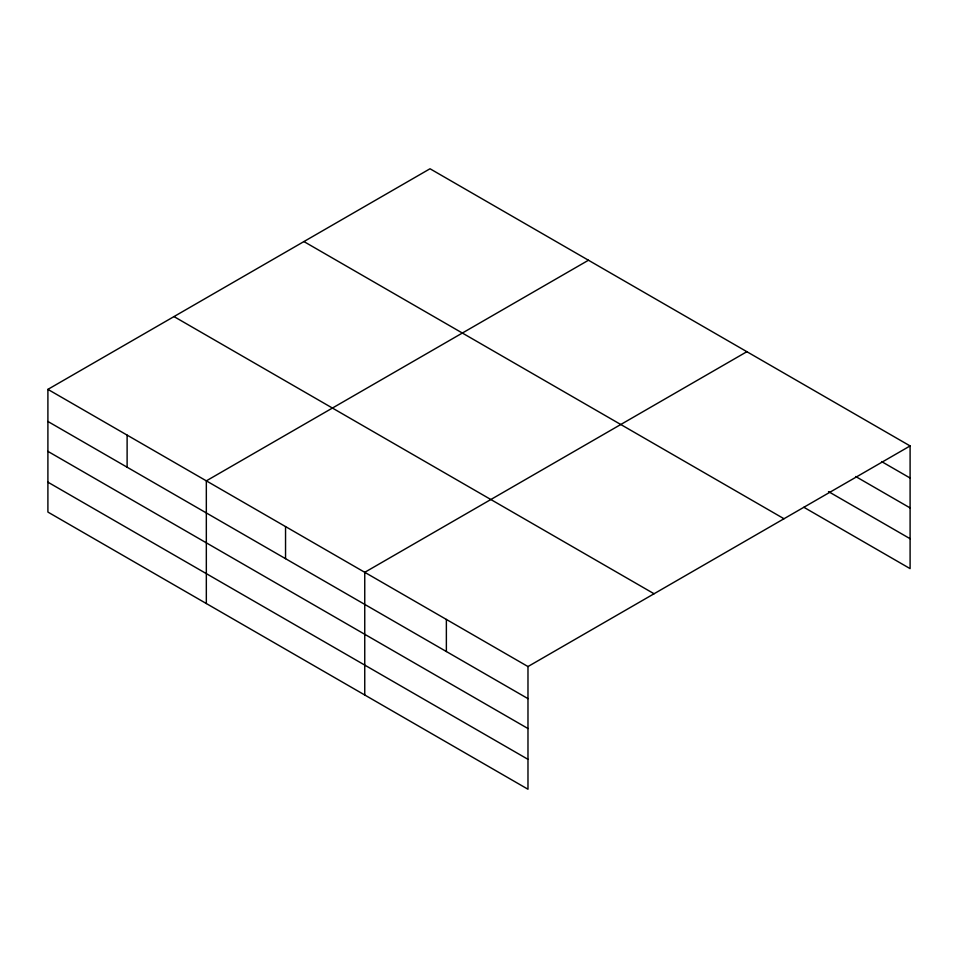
<?xml version="1.0" encoding="UTF-8"?>
<svg xmlns="http://www.w3.org/2000/svg" width="958" height="958" viewBox="0 0 958 958"><rect width="100%" height="100%" fill="white"/><g stroke="black" fill="none" stroke-linecap="round" stroke-linejoin="round"><path stroke-width="1.44" d="M47.9 389.379L527.978 666.552L527.978 789.236L47.9 512.063L47.9 389.379L430.022 168.764L910.1 445.937L910.1 568.621L803.87 507.285M588.452 260.241L206.329 480.856L206.329 603.528M746.869 351.706L364.747 572.321L364.747 694.993M527.978 666.552L910.1 445.937M881.6 461.576L910.1 478.03M855.686 476.509L910.1 507.92M828.49 491.598L910.1 538.719M303.925 241.572L784.003 518.745M173.997 316.583L654.075 593.756M47.9 421.472L527.978 698.645M47.9 451.362L527.978 728.535M47.9 482.161L527.978 759.335M446.368 619.431L446.368 651.524M285.544 526.589L285.544 558.67M127.115 435.112L127.115 467.205"/></g></svg>
